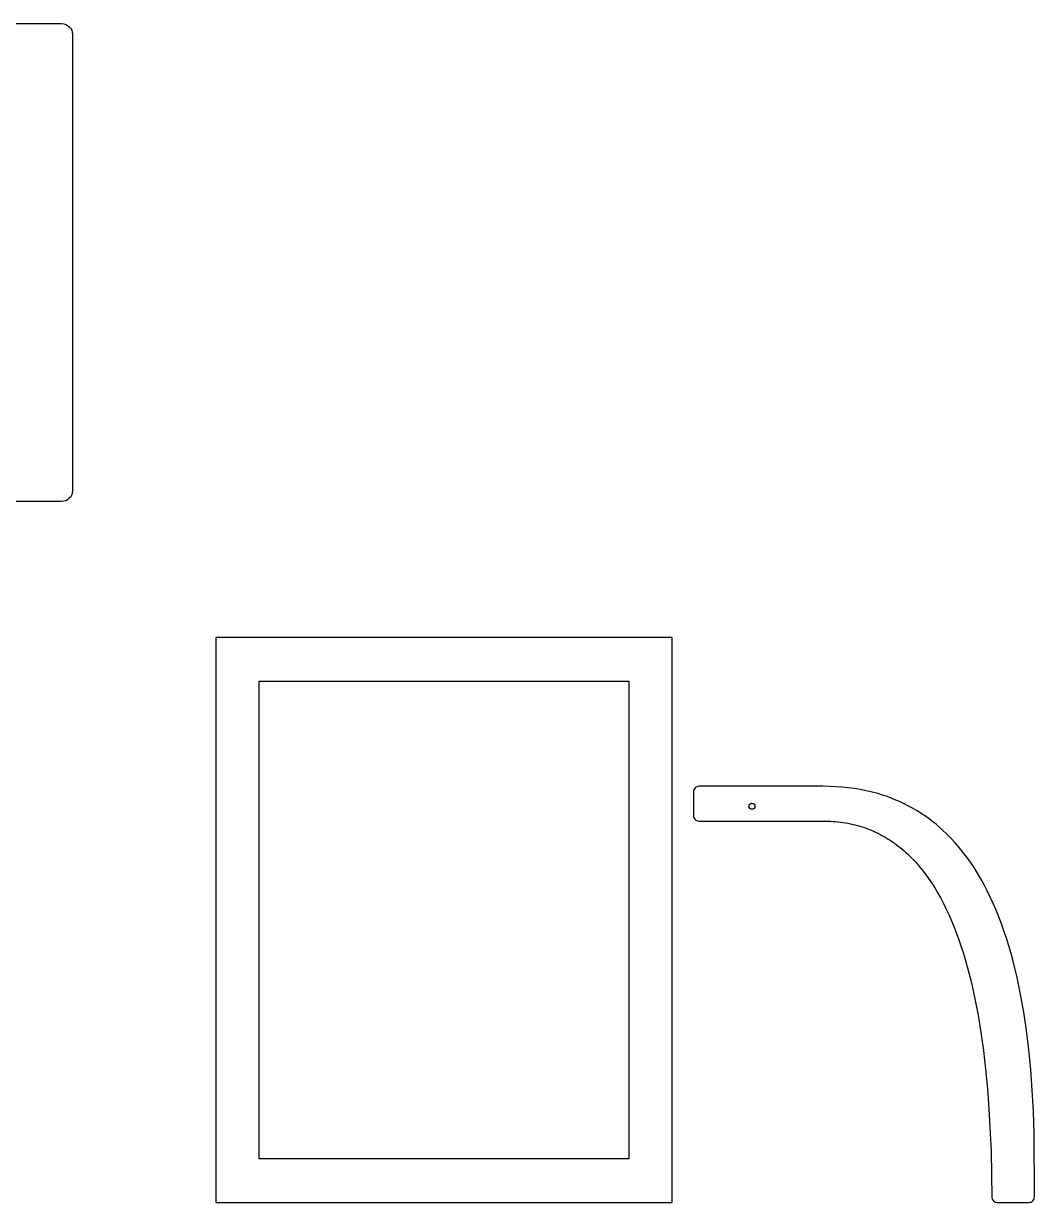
# Model space of a CAD drawing. Extents: x -4423 to 2541, y -1262 to 980.
# Drawn here: x 1950 to 2541, y -383 to 306 of the extents above; entities that cross this region are included whole.
import ezdxf

# ---------------------------------------------------------------- set-up
doc = ezdxf.new("R2010")
doc.units = 0
doc.layers.add('FAB$PAPER-KEY', color=7, linetype='CONTINUOUS')
doc.layers.add('MAKE2D$VISIBLE$LINES', color=7, linetype='CONTINUOUS')

msp = doc.modelspace()

# ---------------------------------------------------------------- linework, layer by layer
at = {"layer": 'FAB$PAPER-KEY'}
msp.add_lwpolyline([(1763.18, 33.41), (1763.18, 300.11, -0.414214), (1769.53, 306.46), (1972.73, 306.46, -0.414214), (1979.08, 300.11), (1979.08, 33.41, -0.414214), (1972.73, 27.06), (1769.53, 27.06, -0.414214)], format="xyb", close=True, dxfattribs=at)
at = {"layer": 'MAKE2D$VISIBLE$LINES'}
for p, q in [((2062.86, -52.5, -6.35), (2062.86, -382.7, -6.35)), ((2329.56, -52.5, -6.35), (2062.86, -52.5, -6.35)), ((2329.56, -382.7, -6.35), (2329.56, -52.5, -6.35)), ((2088.26, -77.9, -6.35), (2304.16, -77.9, -6.35)), ((2088.26, -357.3, -6.35), (2088.26, -77.9, -6.35)), ((2304.16, -77.9, -6.35), (2304.16, -357.3, -6.35)), ((2304.16, -357.3, -6.35), (2088.26, -357.3, -6.35)), ((2062.86, -382.7, -6.35), (2329.56, -382.7, -6.35))]:
    msp.add_line(p, q, dxfattribs=at)
msp.add_lwpolyline([(2541.26, -379.51), (2541.08, -342.48), (2540.68, -329.6), (2540.03, -317.13), (2539.14, -305.09), (2538.02, -293.47), (2536.66, -282.27), (2535.06, -271.5), (2533.22, -261.14), (2531.15, -251.22), (2528.83, -241.71), (2527.58, -237.11), (2526.28, -232.62), (2524.91, -228.24), (2523.48, -223.96), (2522, -219.79), (2520.45, -215.72), (2518.85, -211.76), (2517.18, -207.9), (2515.46, -204.15), (2513.68, -200.51), (2511.83, -196.97), (2509.93, -193.54), (2507.97, -190.21), (2505.95, -186.99), (2503.87, -183.87), (2501.72, -180.86), (2499.52, -177.96), (2497.26, -175.16), (2494.94, -172.46), (2492.56, -169.88), (2490.12, -167.39), (2487.63, -165.02), (2485.07, -162.75), (2483.77, -161.65), (2482.45, -160.58), (2481.12, -159.54), (2479.77, -158.52), (2478.41, -157.53), (2477.03, -156.57), (2475.64, -155.63), (2474.24, -154.72), (2472.82, -153.83), (2471.38, -152.97), (2469.93, -152.14), (2468.47, -151.34), (2466.98, -150.56), (2465.49, -149.81), (2463.98, -149.08), (2462.45, -148.38), (2460.91, -147.71), (2459.36, -147.06), (2457.79, -146.44), (2456.2, -145.84), (2454.61, -145.28), (2452.99, -144.74), (2449.72, -143.73), (2446.38, -142.83), (2442.99, -142.04), (2439.54, -141.35), (2436.03, -140.77), (2432.45, -140.3), (2428.82, -139.93), (2425.13, -139.66), (2421.38, -139.51), (2417.57, -139.45), (2345.22, -139.45, 0.414214), (2342.04, -142.62), (2342.04, -156.55, 0.414214), (2345.22, -159.73), (2417.57, -159.73), (2419.1, -159.75), (2420.61, -159.79), (2422.12, -159.85), (2423.61, -159.95), (2425.09, -160.07), (2426.56, -160.22), (2428.01, -160.39), (2429.46, -160.59), (2430.89, -160.82), (2432.31, -161.08), (2433.72, -161.36), (2435.11, -161.67), (2436.5, -162), (2437.87, -162.36), (2439.23, -162.75), (2440.58, -163.17), (2441.92, -163.61), (2443.24, -164.08), (2444.56, -164.58), (2445.86, -165.1), (2447.15, -165.65), (2448.42, -166.23), (2449.69, -166.83), (2450.94, -167.46), (2452.18, -168.12), (2453.41, -168.8), (2454.63, -169.51), (2455.84, -170.25), (2457.03, -171.02), (2458.22, -171.81), (2459.39, -172.63), (2460.54, -173.47), (2461.69, -174.34), (2462.83, -175.24), (2463.95, -176.17), (2465.06, -177.12), (2466.16, -178.1), (2467.25, -179.11), (2468.32, -180.14), (2469.38, -181.2), (2470.44, -182.29), (2471.48, -183.4), (2473.52, -185.71), (2475.52, -188.12), (2477.46, -190.64), (2479.36, -193.27), (2481.22, -196.01), (2483.02, -198.85), (2484.78, -201.81), (2486.49, -204.86), (2488.16, -208.03), (2489.77, -211.3), (2491.34, -214.68), (2492.86, -218.17), (2494.33, -221.77), (2495.76, -225.47), (2497.13, -229.28), (2498.46, -233.2), (2499.75, -237.22), (2502.17, -245.59), (2504.4, -254.39), (2506.44, -263.62), (2508.29, -273.28), (2509.96, -283.37), (2511.43, -293.89), (2512.71, -304.84), (2513.8, -316.21), (2514.7, -328.02), (2515.93, -352.92), (2516.39, -379.54, 0.413283), (2519.57, -382.7), (2538.08, -382.7, 0.415199)], format="xyb", close=True, dxfattribs=at)
msp.add_circle((2376.16, -151.1, -6.35), 1.79, dxfattribs=at)

doc.saveas('drawing.dxf')
